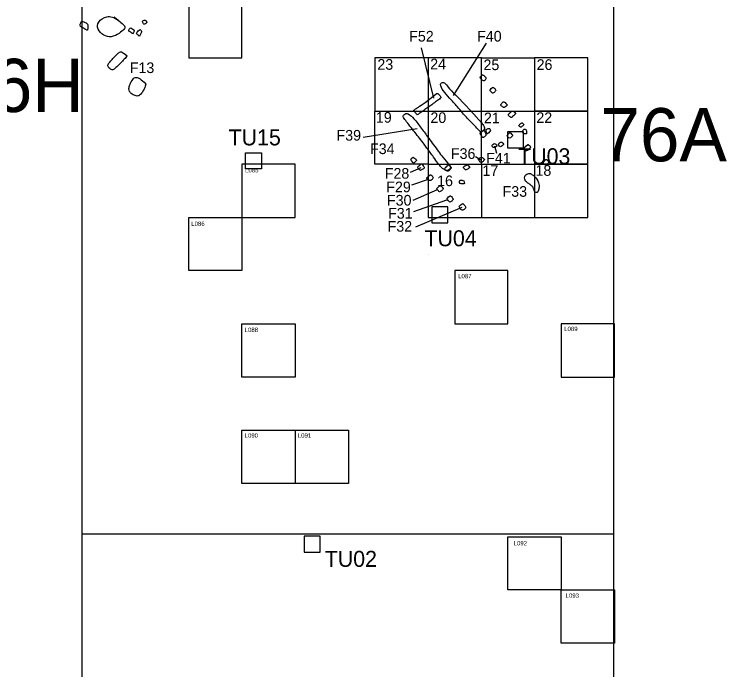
# Model space of a CAD drawing. Extents: x -453 to 184, y -334 to 300.
# Drawn here: x -12.8 to 121.1, y -25 to 98.2 of the extents above; entities that cross this region are included whole.
import ezdxf

# ---------------------------------------------------------------- set-up
doc = ezdxf.new("R2010")
doc.units = 0
for name, color, linetype in [('All Other Features', 7, 'Continuous'), ('Feature Numbers', 7, 'Continuous'), ('Hand exc Units', 7, 'Continuous'), ('House Site Numbers', 7, 'Continuous'), ('Pit Unid Feature', 7, 'Continuous'), ('Postholes', 7, 'Continuous'), ('Quadrat ID', 7, 'Continuous'), ('Quadrats', 7, 'Continuous'), ('Testing Phase Units', 7, 'Continuous'), ('Trench', 7, 'Continuous')]:
    doc.layers.add(name, color=color, linetype=linetype)

msp = doc.modelspace()

# ---------------------------------------------------------------- linework, layer by layer
at = {"layer": 'All Other Features'}
msp.add_open_spline([(85.85, 66.01), (85.79, 66.77), (85.15, 67.55), (84.53, 68.08), (84.1, 68.34), (83.73, 68.24), (83.37, 68.03), (83.09, 67.71), (83.12, 67.16), (83.26, 66.86), (83.72, 66.47), (84.34, 66.07), (84.77, 65.66), (84.88, 65.12), (85.1, 64.71), (85.5, 64.6), (85.79, 65.01), (85.85, 66.01), (85.85, 66.01), (85.85, 66.01)], degree=3, dxfattribs=at)
at = {"layer": 'Feature Numbers'}
for p, q in [((69.75, 82.89), (75.95, 92.75)), ((66.05, 82.44), (63.75, 91.89)), ((52.75, 75.09), (62.9, 76.74)), ((77.88, 71.99), (77.53, 73.38)), ((73.92, 71.48), (74.91, 70.85)), ((61.68, 68.5), (63.66, 69.37)), ((61.94, 66.1), (65.04, 67.21)), ((62.17, 63.23), (66.76, 65.22)), ((62.29, 61.09), (68.49, 63.32)), ((62.67, 58.25), (71.36, 61.91))]:
    msp.add_line(p, q, dxfattribs=at)
msp.add_open_spline([(11.94, 85.05), (11.04, 86.06), (9.98, 86.49), (9.5, 86), (8.88, 84.99), (8.72, 84.19), (8.82, 83.68), (9.26, 83.15), (10.21, 82.75), (10.7, 82.84), (11.52, 83.77), (11.94, 85.05), (11.94, 85.05), (11.94, 85.05)], degree=3, dxfattribs=at)
at = {"layer": 'Hand exc Units'}
for p, q in [((65, 90), (55, 90)), ((55, 90), (55, 80)), ((75, 90), (65, 90)), ((65, 90), (65, 80)), ((75, 90), (85, 90)), ((95, 90), (85, 90)), ((85, 90), (85, 80)), ((65, 80), (65, 70)), ((75, 80), (85, 80)), ((75, 70), (75, 80)), ((95, 80), (85, 80)), ((85, 80), (85, 70)), ((65, 70), (75, 70)), ((65, 70), (65, 60)), ((75, 70), (85, 70)), ((75, 70), (75, 60)), ((95, 70), (85, 70)), ((85, 70), (85, 60)), ((65, 60), (95, 60))]:
    msp.add_line(p, q, dxfattribs=at)
for points in [[(65, 80), (75, 80), (75, 90)], [(85, 80), (95, 80), (95, 90)], [(65, 70), (55, 70), (55, 70), (55, 80), (65, 80)], [(85, 70), (95, 70), (95, 80)], [(85, 60), (95, 60), (95, 70)], [(65, 53.08), (65, 53.07)]]:
    msp.add_lwpolyline(points, dxfattribs=at)
at = {"layer": 'Pit Unid Feature'}
for points in [[(6.82, 96.99), (5.98, 97.68), (4.55, 97.98), (2.78, 96.75), (2.75, 95.38), (3.98, 94.15), (5.41, 93.72), (7.01, 94.62), (7.88, 95.35), (8.17, 95.92), (6.82, 96.99), (6.82, 96.99), (6.82, 96.99)], [(0.96, 95.17), (1.05, 95.88), (1.06, 96.38), (0.38, 96.74), (-0.19, 96.88), (-0.44, 96.34), (-0.47, 95.86), (0.28, 95.54), (0.78, 95.25), (0.96, 95.17), (0.96, 95.17), (0.96, 95.17)], [(6.88, 96.95), (5.98, 97.68), (6.88, 96.95), (5.98, 97.68)], [(12.14, 96.69), (11.84, 97.11), (11.56, 97.09), (11.32, 96.87), (11.28, 96.76), (11.41, 96.49), (11.57, 96.31), (11.77, 96.33), (12, 96.48), (12.14, 96.69), (12.14, 96.69), (12.14, 96.69)], [(9.44, 94.53), (9.68, 94.86), (9.82, 95.09), (9.48, 95.41), (9.17, 95.61), (9, 95.62), (8.8, 95.38), (8.64, 95.13), (8.87, 94.92), (9.13, 94.78), (9.15, 94.78), (9.44, 94.53), (9.44, 94.53), (9.44, 94.53)], [(10.73, 94.05), (11.06, 94.63), (11.2, 95), (10.92, 95.27), (10.82, 95.33), (10.48, 95.05), (10.25, 94.76), (10.12, 94.5), (10.52, 94.21), (10.73, 94.05), (10.73, 94.05), (10.73, 94.05)], [(8.42, 90.4), (7.79, 90.86), (7.3, 91.19), (6.98, 91.09), (6.48, 90.65), (5.73, 89.8), (5.12, 89.21), (4.66, 88.58), (4.93, 88.09), (5.64, 87.63), (6.04, 87.92), (6.89, 88.73), (7.5, 89.29), (8.24, 90.16), (8.42, 90.4), (8.42, 90.4), (8.42, 90.4)]]:
    msp.add_open_spline(points, degree=3, dxfattribs=at)
at = {"layer": 'Postholes'}
for points in [[(75.21, 86.83), (74.85, 86.48), (74.71, 86.3), (74.91, 86.06), (75.18, 85.81), (75.41, 85.61), (75.59, 85.68), (75.78, 85.92), (75.89, 86.13), (75.74, 86.4), (75.43, 86.71), (75.21, 86.83), (75.21, 86.83), (75.21, 86.83)], [(77.14, 84.45), (76.68, 84.06), (76.58, 83.92), (76.75, 83.68), (77.02, 83.39), (77.15, 83.3), (77.4, 83.47), (77.63, 83.74), (77.73, 83.89), (77.61, 84.12), (77.4, 84.34), (77.14, 84.45), (77.14, 84.45), (77.14, 84.45)], [(79.86, 81.15), (79.48, 81.59), (79.22, 81.82), (78.96, 81.62), (78.73, 81.34), (78.62, 81.13), (78.84, 80.87), (79.09, 80.69), (79.24, 80.59), (79.62, 80.84), (79.86, 81.15), (79.86, 81.15), (79.86, 81.15)], [(81.43, 79.51), (81.21, 79.79), (80.89, 80.12), (80.47, 79.74), (80.04, 79.31), (80.04, 79.18), (80.25, 79), (80.53, 78.76), (80.64, 78.76), (80.86, 78.94), (81.18, 79.22), (81.43, 79.51), (81.43, 79.51), (81.43, 79.51)], [(83.01, 77.43), (82.77, 77.73), (82.58, 77.85), (82.36, 77.61), (82.12, 77.39), (82.02, 77.28), (82.2, 77.07), (82.33, 76.94), (82.58, 77.03), (82.86, 77.29), (83.01, 77.43), (83.01, 77.43), (83.01, 77.43)], [(75.45, 76.41), (74.83, 75.97), (74.69, 75.84), (74.79, 75.67), (75.03, 75.3), (75.24, 75.03), (75.28, 74.99), (75.46, 75.1), (75.71, 75.25), (75.87, 75.4), (75.85, 75.7), (75.66, 76.12), (75.45, 76.41), (75.45, 76.41), (75.45, 76.41)], [(75.87, 76.49), (75.96, 75.96), (76.03, 75.7), (76.06, 75.63), (76.37, 75.9), (76.72, 76.31), (76.72, 76.39), (76.54, 76.69), (76.46, 76.78), (76.13, 76.63), (75.87, 76.49), (75.87, 76.49), (75.87, 76.49)], [(83.47, 75.72), (83.51, 76.23), (83.41, 76.62), (83.04, 76.64), (82.77, 76.35), (82.7, 76.02), (83.04, 75.63), (83.47, 75.72), (83.47, 75.72), (83.47, 75.72)], [(80.33, 75.96), (79.98, 75.65), (79.74, 75.35), (80.01, 75.08), (80.28, 74.81), (80.61, 75.05), (80.87, 75.33), (80.87, 75.47), (80.69, 75.66), (80.33, 75.96), (80.33, 75.96), (80.33, 75.96)], [(77.97, 73.53), (77.62, 73.9), (77.29, 73.9), (76.96, 73.55), (76.96, 73.32), (77.28, 73.04), (77.7, 73.24), (77.9, 73.37), (77.97, 73.53), (77.97, 73.53), (77.97, 73.53)], [(79.17, 73.76), (78.95, 74.09), (78.78, 74.24), (78.4, 74.06), (78.13, 73.73), (78.35, 73.4), (78.55, 73.19), (78.94, 73.43), (79.17, 73.76), (79.17, 73.76), (79.17, 73.76)], [(83.71, 73.73), (83.15, 73.2), (82.88, 72.89), (83.16, 72.63), (83.47, 72.41), (83.86, 72.71), (84.16, 73.06), (84.3, 73.27), (84.03, 73.56), (83.71, 73.73), (83.71, 73.73), (83.71, 73.73)], [(62.16, 71.31), (61.85, 71.09), (61.7, 70.96), (61.83, 70.66), (62.1, 70.33), (62.25, 70.15), (62.4, 70.29), (62.61, 70.5), (62.74, 70.64), (62.83, 70.78), (62.71, 70.99), (62.16, 71.31), (62.16, 71.31), (62.16, 71.31)], [(75.59, 70.92), (75.32, 71.16), (75.01, 71.36), (74.71, 71.19), (74.43, 70.97), (74.43, 70.86), (74.56, 70.64), (74.73, 70.48), (74.93, 70.27), (75.19, 70.42), (75.44, 70.66), (75.59, 70.92), (75.59, 70.92), (75.59, 70.92)], [(63.71, 70.09), (63.21, 69.69), (63.02, 69.5), (63.02, 69.4), (63.18, 69.14), (63.39, 68.92), (63.54, 68.8), (63.75, 68.94), (64, 69.11), (64.18, 69.22), (64.29, 69.32), (64.21, 69.54), (63.92, 69.9), (63.71, 70.09), (63.71, 70.09), (63.71, 70.09)], [(68.81, 69.88), (68.36, 69.48), (68.15, 69.26), (68.05, 69.02), (68.27, 68.8), (68.65, 68.66), (68.89, 68.7), (69.04, 68.91), (69.3, 69.2), (69.36, 69.34), (69.2, 69.6), (69.07, 69.75), (68.81, 69.88), (68.81, 69.88), (68.81, 69.88)], [(72.82, 69.41), (72.42, 69.88), (72.28, 69.88), (71.87, 69.71), (71.53, 69.47), (71.73, 69.18), (71.99, 68.91), (72.28, 69), (72.51, 69.15), (72.78, 69.31), (72.82, 69.41), (72.82, 69.41), (72.82, 69.41)], [(87.66, 70.42), (87.26, 70.95), (87.1, 70.95), (86.84, 70.62), (86.56, 70.23), (86.74, 69.99), (87.13, 69.76), (87.3, 69.9), (87.59, 70.18), (87.59, 70.48), (87.66, 70.42), (87.66, 70.42), (87.66, 70.42)], [(65.37, 68.03), (65.01, 67.73), (64.72, 67.47), (64.72, 67.36), (64.93, 67.14), (65.25, 66.94), (65.33, 66.87), (65.62, 67.05), (65.83, 67.23), (65.95, 67.46), (65.84, 67.64), (65.6, 67.95), (65.37, 68.03), (65.37, 68.03), (65.37, 68.03)], [(71.82, 66.35), (71.84, 66.84), (71.3, 67.11), (70.87, 66.98), (70.85, 66.5), (71.17, 66.26), (71.82, 66.35), (71.82, 66.35), (71.82, 66.35)], [(67.82, 65.44), (67.52, 65.83), (67.33, 66.03), (67.07, 65.89), (66.78, 65.61), (66.57, 65.42), (66.72, 65.22), (66.92, 64.97), (67.09, 64.78), (67.41, 64.92), (67.61, 65.09), (67.81, 65.32), (67.82, 65.44), (67.82, 65.44), (67.82, 65.44)], [(69.16, 64.07), (68.64, 63.7), (68.48, 63.55), (68.75, 63.15), (69.09, 62.82), (69.3, 62.96), (69.53, 63.2), (69.74, 63.36), (69.62, 63.62), (69.35, 63.94), (69.16, 64.07), (69.16, 64.07), (69.16, 64.07)], [(71.48, 62.65), (70.98, 62.29), (70.77, 62.07), (70.95, 61.78), (71.13, 61.51), (71.35, 61.28), (71.64, 61.44), (71.91, 61.58), (72.06, 61.76), (72.06, 61.97), (71.87, 62.24), (71.73, 62.4), (71.48, 62.65), (71.48, 62.65), (71.48, 62.65)]]:
    msp.add_open_spline(points, degree=3, dxfattribs=at)
at = {"layer": 'Quadrat ID'}
for p, q in [((20, 90), (20, 90)), ((20, 90), (20, 90)), ((20, 90), (20, 90)), ((20, 90), (20, 90)), ((30, 90), (30, 90)), ((30, 90), (30, 90)), ((30, 90), (30, 90)), ((30, 90), (30, 90)), ((30, 70), (30, 70)), ((30, 70), (30, 70)), ((30, 70), (30, 70)), ((30, 70), (30, 70)), ((40, 70), (40, 70)), ((40, 70), (40, 70)), ((40, 70), (40, 70)), ((40, 70), (40, 70)), ((20, 60), (20, 60)), ((20, 60), (20, 60)), ((20, 60), (20, 60)), ((20, 60), (20, 60)), ((30, 60), (30, 60)), ((30, 60), (30, 60)), ((30, 60), (30, 60)), ((30, 60), (30, 60)), ((30, 60), (30, 60)), ((30, 60), (30, 60)), ((30, 60), (30, 60)), ((30, 60), (30, 60)), ((40, 60), (40, 60)), ((40, 60), (40, 60)), ((40, 60), (40, 60)), ((40, 60), (40, 60)), ((20, 50), (20, 50)), ((20, 50), (20, 50)), ((20, 50), (20, 50)), ((20, 50), (20, 50)), ((30, 50), (30, 50)), ((30, 50), (30, 50)), ((30, 50), (30, 50)), ((30, 50), (30, 50)), ((70, 50), (70, 50)), ((70, 50), (70, 50)), ((70, 50), (70, 50)), ((70, 50), (70, 50)), ((80, 50), (80, 50)), ((80, 50), (80, 50)), ((80, 50), (80, 50)), ((80, 50), (80, 50)), ((30, 40), (30, 40)), ((30, 40), (30, 40)), ((30, 40), (30, 40)), ((30, 40), (30, 40)), ((40, 40), (40, 40)), ((40, 40), (40, 40)), ((40, 40), (40, 40)), ((40, 40), (40, 40)), ((70, 40), (70, 40)), ((70, 40), (70, 40)), ((70, 40), (70, 40)), ((70, 40), (70, 40)), ((80, 40), (80, 40)), ((80, 40), (80, 40)), ((80, 40), (80, 40)), ((80, 40), (80, 40)), ((90, 40), (90, 40)), ((90, 40), (90, 40)), ((90, 40), (90, 40)), ((90, 40), (90, 40)), ((100, 40), (100, 40)), ((100, 40), (100, 40)), ((100, 40), (100, 40)), ((100, 40), (100, 40)), ((30, 30), (30, 30)), ((30, 30), (30, 30)), ((30, 30), (30, 30)), ((30, 30), (30, 30)), ((40, 30), (40, 30)), ((40, 30), (40, 30)), ((40, 30), (40, 30)), ((40, 30), (40, 30)), ((90, 30), (90, 30)), ((90, 30), (90, 30)), ((90, 30), (90, 30)), ((90, 30), (90, 30)), ((100, 30), (100, 30)), ((100, 30), (100, 30)), ((100, 30), (100, 30)), ((100, 30), (100, 30)), ((30, 20), (30, 20)), ((30, 20), (30, 20)), ((30, 20), (30, 20)), ((30, 20), (30, 20)), ((40, 20), (40, 20)), ((40, 20), (40, 20)), ((40, 20), (40, 20)), ((40, 20), (40, 20)), ((40, 20), (40, 20)), ((40, 20), (40, 20)), ((40, 20), (40, 20)), ((40, 20), (40, 20)), ((50, 20), (50, 20)), ((50, 20), (50, 20)), ((50, 20), (50, 20)), ((50, 20), (50, 20)), ((30, 10), (30, 10)), ((30, 10), (30, 10)), ((30, 10), (30, 10)), ((30, 10), (30, 10)), ((40, 10), (40, 10)), ((40, 10), (40, 10)), ((40, 10), (40, 10)), ((40, 10), (40, 10)), ((40, 10), (40, 10)), ((40, 10), (40, 10)), ((40, 10), (40, 10)), ((40, 10), (40, 10)), ((50, 10), (50, 10)), ((50, 10), (50, 10)), ((50, 10), (50, 10)), ((50, 10), (50, 10)), ((80, 0), (80, 0)), ((80, 0), (80, 0)), ((80, 0), (80, 0)), ((80, 0), (80, 0)), ((90, 0), (90, 0)), ((90, 0), (90, 0)), ((90, 0), (90, 0)), ((90, 0), (90, 0)), ((80, -10), (80, -10)), ((80, -10), (80, -10)), ((80, -10), (80, -10)), ((80, -10), (80, -10)), ((90, -10), (90, -10)), ((90, -10), (90, -10)), ((90, -10), (90, -10)), ((90, -10), (90, -10)), ((90, -10), (90, -10)), ((90, -10), (90, -10)), ((90, -10), (90, -10)), ((90, -10), (90, -10)), ((100, -10), (100, -10)), ((100, -10), (100, -10)), ((100, -10), (100, -10)), ((100, -10), (100, -10)), ((90, -20), (90, -20)), ((90, -20), (90, -20)), ((90, -20), (90, -20)), ((90, -20), (90, -20)), ((100, -20), (100, -20)), ((100, -20), (100, -20)), ((100, -20), (100, -20)), ((100, -20), (100, -20))]:
    msp.add_line(p, q, dxfattribs=at)
msp.add_lwpolyline([(30, 20), (40, 20), (40, 10), (30, 10)], close=True, dxfattribs=at)
at = {"layer": 'Quadrats'}
for points in [[(-0.09, 100.54), (-0.09, 0.54), (99.91, 0.54), (99.91, 100.54)], [(40, 20), (50, 20), (50, 10), (40, 10)], [(-0.09, 0.54), (-0.09, -99.46), (99.91, -99.46), (99.91, 0.54)]]:
    msp.add_lwpolyline(points, dxfattribs=at)
for points in [[(20, 100), (20, 90), (30, 90), (30, 100)], [(30, 70), (30, 60), (40, 60), (40, 70)], [(30, 60), (30, 50), (30, 50), (20, 50), (20, 60)], [(70, 50), (70, 40), (80, 40), (80, 50)], [(40, 40), (40, 30), (30, 30), (30, 40)], [(90, 40), (90, 30), (100, 30), (100, 40)], [(80, 0), (90, 0), (90, -10), (80, -10)], [(90, -10), (100, -10), (100, -20), (90, -20)]]:
    msp.add_lwpolyline(points, close=True, dxfattribs=at)
at = {"layer": 'Testing Phase Units'}
for points in [[(79.89, 76.1), (79.89, 73.1), (82.89, 73.1), (82.89, 76.1)], [(30.68, 72.13), (33.68, 72.13), (33.68, 69.13), (30.68, 69.13)], [(65.67, 61.97), (65.67, 58.97), (68.67, 58.97), (68.67, 61.97)], [(41.71, 0.11), (41.71, -2.89), (44.71, -2.89), (44.71, 0.11)]]:
    msp.add_lwpolyline(points, close=True, dxfattribs=at)
at = {"layer": 'Trench'}
for points in [[(74.53, 78.37), (71.84, 81.36), (69.32, 83.76), (68.59, 84.7), (67.91, 85.59), (67.05, 85.08), (67.82, 83.8), (68.93, 82.52), (70.56, 80.72), (71.51, 79.62), (72.17, 78.8), (72.85, 78.11), (73.76, 77.22), (74.58, 76.33), (74.87, 75.99), (75.19, 76.22), (75.46, 76.48), (75.68, 76.8), (75.42, 77.23), (74.87, 77.99), (74.53, 78.37), (74.53, 78.37), (74.53, 78.37)], [(66.55, 83.28), (65.16, 82.14), (63.87, 81.2), (62.86, 80.54), (62.36, 80.21), (62.24, 80.07), (62.39, 79.9), (62.6, 79.65), (62.83, 79.41), (62.95, 79.27), (63.12, 79.36), (63.75, 79.83), (64.6, 80.4), (65.3, 80.95), (66.02, 81.4), (66.4, 81.73), (66.75, 81.98), (67.12, 82.26), (67.39, 82.52), (67.39, 82.68), (67.08, 83.02), (66.77, 83.33), (66.55, 83.28), (66.55, 83.28), (66.55, 83.28)], [(64.08, 76.28), (62.45, 78.51), (61.32, 79.56), (60.73, 79.56), (60.41, 79.3), (60.31, 79.08), (60.29, 78.94), (60.41, 78.71), (61.1, 77.74), (62.05, 76.6), (62.94, 75.4), (63.82, 74.35), (64.67, 73.17), (66.13, 71.2), (66.8, 70.17), (67.53, 69.32), (67.89, 69.09), (68.5, 68.79), (68.68, 68.79), (69.05, 69.09), (69.25, 69.27), (69.27, 69.38), (68.93, 69.9), (67.85, 71.16), (66.03, 73.58), (64.08, 76.28), (64.08, 76.28), (64.08, 76.28)]]:
    msp.add_open_spline(points, degree=3, dxfattribs=at)

# ---------------------------------------------------------------- texts
at = {"layer": 'Feature Numbers'}
for s, p in [('F52', (61.43, 93.05)), ('F40', (74.19, 93.05)), ('F13', (8.91, 87.13)), ('F39', (47.77, 74.44)), ('F34', (54.07, 71.9)), ('F36', (69.27, 71)), ('F41', (75.9, 70.14)), ('F28', (56.84, 67.28)), ('F29', (57.12, 64.73)), ('F33', (78.98, 63.88)), ('F30', (57.25, 62.23)), ('F31', (57.47, 59.78)), ('F32', (57.37, 57.33))]:
    msp.add_text(s, height=2, dxfattribs=at).set_placement(p)
at = {"layer": 'Hand exc Units'}
for s, p in [('23', (55.45, 87.75)), ('24', (65.37, 87.82)), ('26', (85.38, 87.72)), ('25', (75.39, 87.68)), ('19', (55.17, 77.8)), ('20', (65.42, 77.75)), ('21', (75.48, 77.7)), ('22', (85.33, 77.75)), ('17', (75.2, 67.79)), ('18', (85.17, 67.82)), ('16', (66.68, 65.88))]:
    msp.add_text(s, height=2, dxfattribs=at).set_placement(p)
at = {"layer": 'House Site Numbers'}
for s, p in [('76H', (-24.29, 79.81)), ('76A', (97.35, 70.54))]:
    msp.add_text(s, height=10, dxfattribs=at).set_placement(p)
at = {"layer": 'Quadrat ID'}
for s, p in [('L085', (30.58, 68.47)), ('L086', (20.47, 58.4)), ('L087', (70.63, 48.57)), ('L088', (30.5, 38.47)), ('L089', (90.56, 38.64)), ('L090', (30.5, 18.61)), ('L091', (40.5, 18.61)), ('L092', (81.06, -1.63)), ('L093', (90.83, -11.47))]:
    msp.add_text(s, height=0.82, dxfattribs=at).set_placement(p)
at = {"layer": 'Testing Phase Units'}
for s, p in [('TU15', (27.49, 73.54)), ('TU03', (81.91, 70)), ('TU04', (64.3, 54.58)), ('TU02', (45.56, -5.66))]:
    msp.add_text(s, height=3, dxfattribs=at).set_placement(p)

doc.saveas('drawing.dxf')
